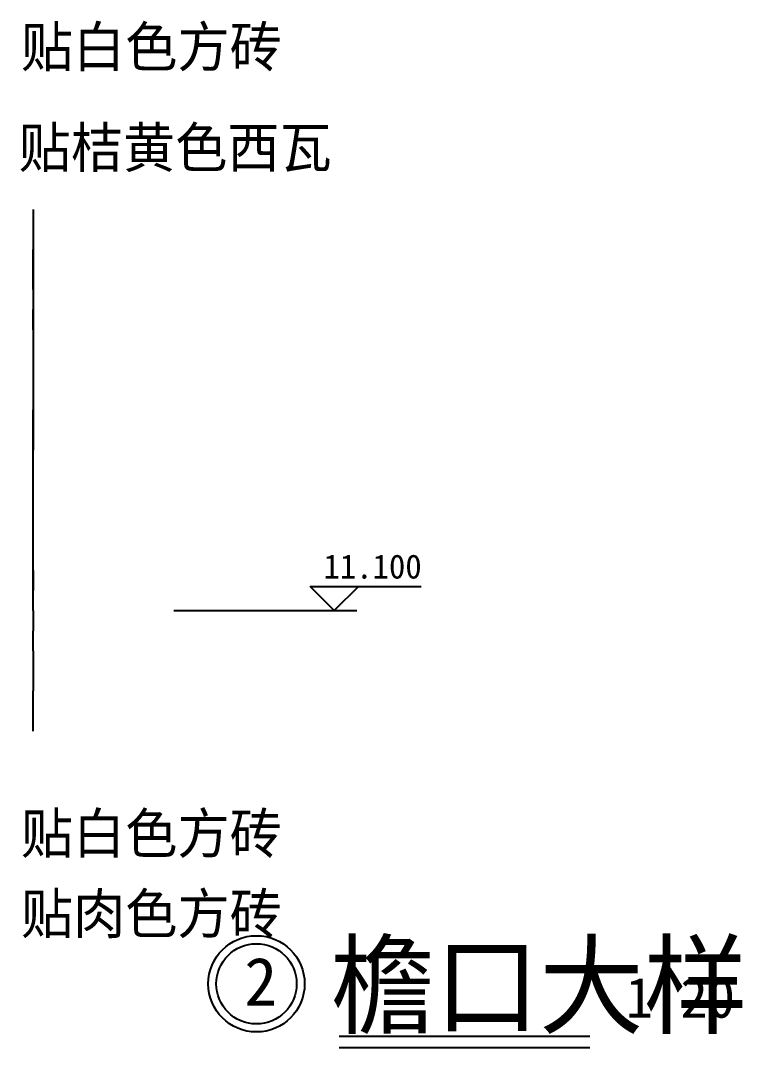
# Model space of a CAD drawing. Header units: metres. Extents: x -4212 to -933, y 7490 to 10270.
# Drawn here: x -2731 to -933, y 7712 to 10270 of the extents above; entities that cross this region are included whole.
import ezdxf

# ---------------------------------------------------------------- set-up
doc = ezdxf.new("R2010")
doc.units = ezdxf.units.M
for name, color, linetype in [('LM', 141, 'Continuous'), ('PUB_DIM', 3, 'Continuous'), ('PUB_TEXT', 7, 'Continuous')]:
    doc.layers.add(name, color=color, linetype=linetype)
doc.dimstyles.get("Standard").update_dxf_attribs({"dimtxt": 2.5, "dimasz": 2.5, "dimexe": 1.25, "dimexo": 0.625, "dimtad": 1, "dimcen": 2.5, "dimazin": 3, "dimtfac": 1, "dimtmove": 0, "dimatfit": 3})

# ---------------------------------------------------------------- blocks, each defined once
blk = doc.blocks.new('*D1')
for p, q in [((-2700, 8700), (-2700, 8600)), ((-2700.25, 8600), (-2700.5, 8600)), ((-2700, 8500), (-2700, 8600)), ((-2700, 8600), (-2700, 8600)), ((-2699.75, 8600), (-2699.5, 8600))]:
    blk.add_line(p, q)
at = {"layer": 'Defpoints'}
for p in [(-2700, 8700), (-2700, 8600), (-2700, 8500)]:
    blk.add_point(p, dxfattribs=at)
at = {"layer": 'PUB_DIM', "insert": (-2700, 8601.125), "char_height": 1, "attachment_point": 5}
blk.add_mtext('0', dxfattribs=at)
blk = doc.blocks.new('*D2')
for p, q in [((-2700, 8800), (-2700, 8750)), ((-2700.25, 8750), (-2700.5, 8750)), ((-2700, 8700), (-2700, 8750)), ((-2700, 8750), (-2700, 8750)), ((-2699.75, 8750), (-2699.5, 8750))]:
    blk.add_line(p, q)
at = {"layer": 'Defpoints'}
for p in [(-2700, 8800), (-2700, 8750), (-2700, 8700)]:
    blk.add_point(p, dxfattribs=at)
at = {"layer": 'PUB_DIM', "insert": (-2700, 8751.125), "char_height": 1, "attachment_point": 5}
blk.add_mtext('0', dxfattribs=at)
blk = doc.blocks.new('*D3')
for p, q in [((-2700, 8900), (-2700, 8850)), ((-2700.25, 8850), (-2700.5, 8850)), ((-2700, 8800), (-2700, 8850)), ((-2700, 8850), (-2700, 8850)), ((-2699.75, 8850), (-2699.5, 8850))]:
    blk.add_line(p, q)
at = {"layer": 'Defpoints'}
for p in [(-2700, 8900), (-2700, 8850), (-2700, 8800)]:
    blk.add_point(p, dxfattribs=at)
at = {"layer": 'PUB_DIM', "insert": (-2700, 8851.125), "char_height": 1, "attachment_point": 5}
blk.add_mtext('0', dxfattribs=at)
blk = doc.blocks.new('*D4')
for p, q in [((-2700, 9600), (-2700, 9550)), ((-2700.25, 9550), (-2700.5, 9550)), ((-2700, 9500), (-2700, 9550)), ((-2700, 9550), (-2700, 9550)), ((-2699.75, 9550), (-2699.5, 9550))]:
    blk.add_line(p, q)
at = {"layer": 'Defpoints'}
for p in [(-2700, 9600), (-2700, 9550), (-2700, 9500)]:
    blk.add_point(p, dxfattribs=at)
at = {"layer": 'PUB_DIM', "insert": (-2700, 9551.125), "char_height": 1, "attachment_point": 5}
blk.add_mtext('0', dxfattribs=at)
blk = doc.blocks.new('*D5')
for p, q in [((-2700, 9800), (-2700, 9700)), ((-2700.25, 9700), (-2700.5, 9700)), ((-2700, 9600), (-2700, 9700)), ((-2700, 9700), (-2700, 9700)), ((-2699.75, 9700), (-2699.5, 9700))]:
    blk.add_line(p, q)
at = {"layer": 'Defpoints'}
for p in [(-2700, 9800), (-2700, 9700), (-2700, 9600)]:
    blk.add_point(p, dxfattribs=at)
at = {"layer": 'PUB_DIM', "insert": (-2700, 9701.125), "char_height": 1, "attachment_point": 5}
blk.add_mtext('0', dxfattribs=at)
blk = doc.blocks.new('*D11')
for p, q in [((-2700, 9500), (-2700, 9200)), ((-2700.25, 9200), (-2700.5, 9200)), ((-2700, 8900), (-2700, 9200)), ((-2700, 9200), (-2700, 9200)), ((-2699.75, 9200), (-2699.5, 9200))]:
    blk.add_line(p, q)
at = {"layer": 'Defpoints'}
for p in [(-2700, 9500), (-2700, 9200), (-2700, 8900)]:
    blk.add_point(p, dxfattribs=at)
at = {"layer": 'PUB_DIM', "insert": (-2700, 9201.125), "char_height": 1, "attachment_point": 5}
blk.add_mtext('0', dxfattribs=at)
blk = doc.blocks.new('*D12')
for p, q in [((-2700, 9800), (-2700, 9300)), ((-2700.25, 9300), (-2700.5, 9300)), ((-2700, 8800), (-2700, 9300)), ((-2700, 9300), (-2700, 9300)), ((-2699.75, 9300), (-2699.5, 9300))]:
    blk.add_line(p, q)
at = {"layer": 'Defpoints'}
for p in [(-2700, 9800), (-2700, 9300), (-2700, 8800)]:
    blk.add_point(p, dxfattribs=at)
at = {"layer": 'PUB_DIM', "insert": (-2700, 9301.125), "char_height": 1, "attachment_point": 5}
blk.add_mtext('0', dxfattribs=at)

msp = doc.modelspace()

# ---------------------------------------------------------------- linework, layer by layer
at = {"layer": 'LM'}
for points in [[(-1938.12, 7739.58), (-1313.55, 7739.58)], [(-1938.12, 7711.58), (-1313.55, 7711.58)]]:
    msp.add_lwpolyline(points, dxfattribs=at)
for radius in [120, 100]:
    msp.add_circle((-2143.95, 7870.13), radius, dxfattribs=at)
at = {"layer": 'PUB_DIM'}
for p, q in [((-1950, 8800), (-2010, 8860)), ((-2010, 8860), (-1890, 8860)), ((-1890, 8860), (-1950, 8800)), ((-1950, 8860), (-1734, 8860)), ((-2350, 8800), (-1894, 8800))]:
    msp.add_line(p, q, dxfattribs=at)

# ---------------------------------------------------------------- texts
msp.add_text('11.100', height=60, dxfattribs=at).set_placement((-1977.14, 8880))
at = {"layer": 'PUB_TEXT'}
for s, height, p in [('贴白色方砖', 100, (-2730.74, 10155.04)), ('贴桔黄色西瓦', 100, (-2736.3, 9904.1)), ('贴白色方砖', 100, (-2730.74, 8195.04)), ('贴肉色方砖', 100, (-2730.74, 7995.04)), ('檐口大样', 200, (-1959.59, 7766.52)), ('2', 120, (-2173.93, 7815.63)), ('1:20', 100, (-1223.93, 7785.63))]:
    msp.add_text(s, height=height, dxfattribs=at).set_placement(p)

# ---------------------------------------------------------------- dimensions: what is measured, and where the dimension line sits
at = {"layer": 'PUB_DIM'}
for base, p1, p2, picture, middle in [((-2700, 9700), (-2700, 9600), (-2700, 9800), '*D5', (-2700, 9701.125)), ((-2700, 9300), (-2700, 9800), (-2700, 8800), '*D12', (-2700, 9301.125)), ((-2700, 9550), (-2700, 9500), (-2700, 9600), '*D4', (-2700, 9551.125)), ((-2700, 9200), (-2700, 8900), (-2700, 9500), '*D11', (-2700, 9201.125)), ((-2700, 8850), (-2700, 8800), (-2700, 8900), '*D3', (-2700, 8851.125)), ((-2700, 8750), (-2700, 8700), (-2700, 8800), '*D2', (-2700, 8751.125)), ((-2700, 8600), (-2700, 8500), (-2700, 8700), '*D1', (-2700, 8601.125))]:
    dim = msp.add_linear_dim(base=base, p1=p1, p2=p2, dimstyle='Standard', dxfattribs=at)
    dim.commit()
    dim.dimension.update_dxf_attribs({"geometry": picture, "text_midpoint": middle})

doc.saveas('drawing.dxf')
